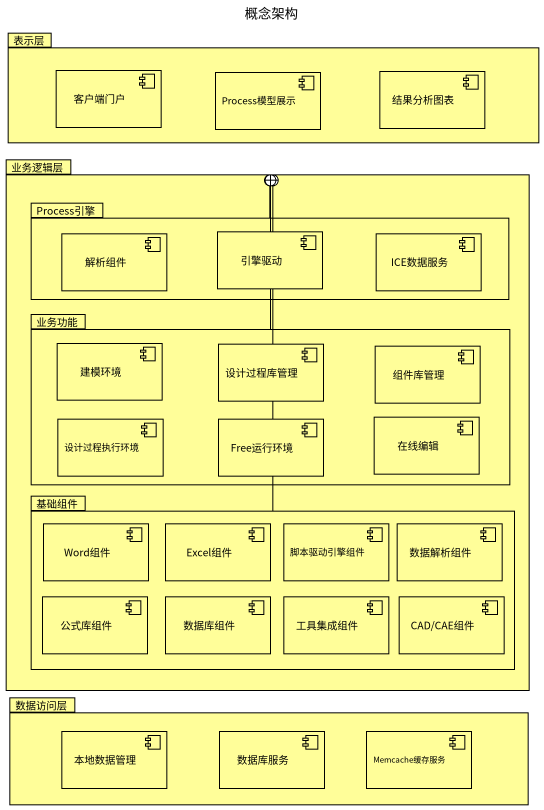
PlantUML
@startuml
title 概念架构
package 表示层 #FFFE99 {
  component 客户端门户 #FFFE99
  component Process模型展示 #FFFE99
  component 结果分析图表 #FFFE99
}
package 业务逻辑层 #FFFE99 {
  package Process引擎 #FFFE99 {
    component 解析组件 #FFFE99
    component 引擎驱动 #FFFE99
    component ICE数据服务 #FFFE99
  }
  package 业务功能 #FFFE99 {
    component 建模环境 #FFFE99
    component 设计过程库管理 #FFFE99
    component 组件库管理 #FFFE99
    component 设计过程执行环境 #FFFE99
    component Free运行环境 #FFFE99
    component 在线编辑 #FFFE99
  }
  package 基础组件 #FFFE99 {
    component Word组件 #FFFE99
    component Excel组件 #FFFE99
    component 脚本驱动引擎组件 #FFFE99
    component 数据解析组件 #FFFE99
    component 公式库组件 #FFFE99
    component 数据库组件 #FFFE99
    component 工具集成组件 #FFFE99
    component "CAD/CAE组件" as CAD_CAE组件 #FFFE99
  }
}
package 数据访问层 #FFFE99 {
  component 本地数据管理 #FFFE99
  component 数据库服务 #FFFE99
  component Memcache缓存服务 #FFFE99
}
Process引擎 --+ 业务逻辑层
业务功能 --+ 业务逻辑层
基础组件 -up-+ 业务逻辑层
@enduml
